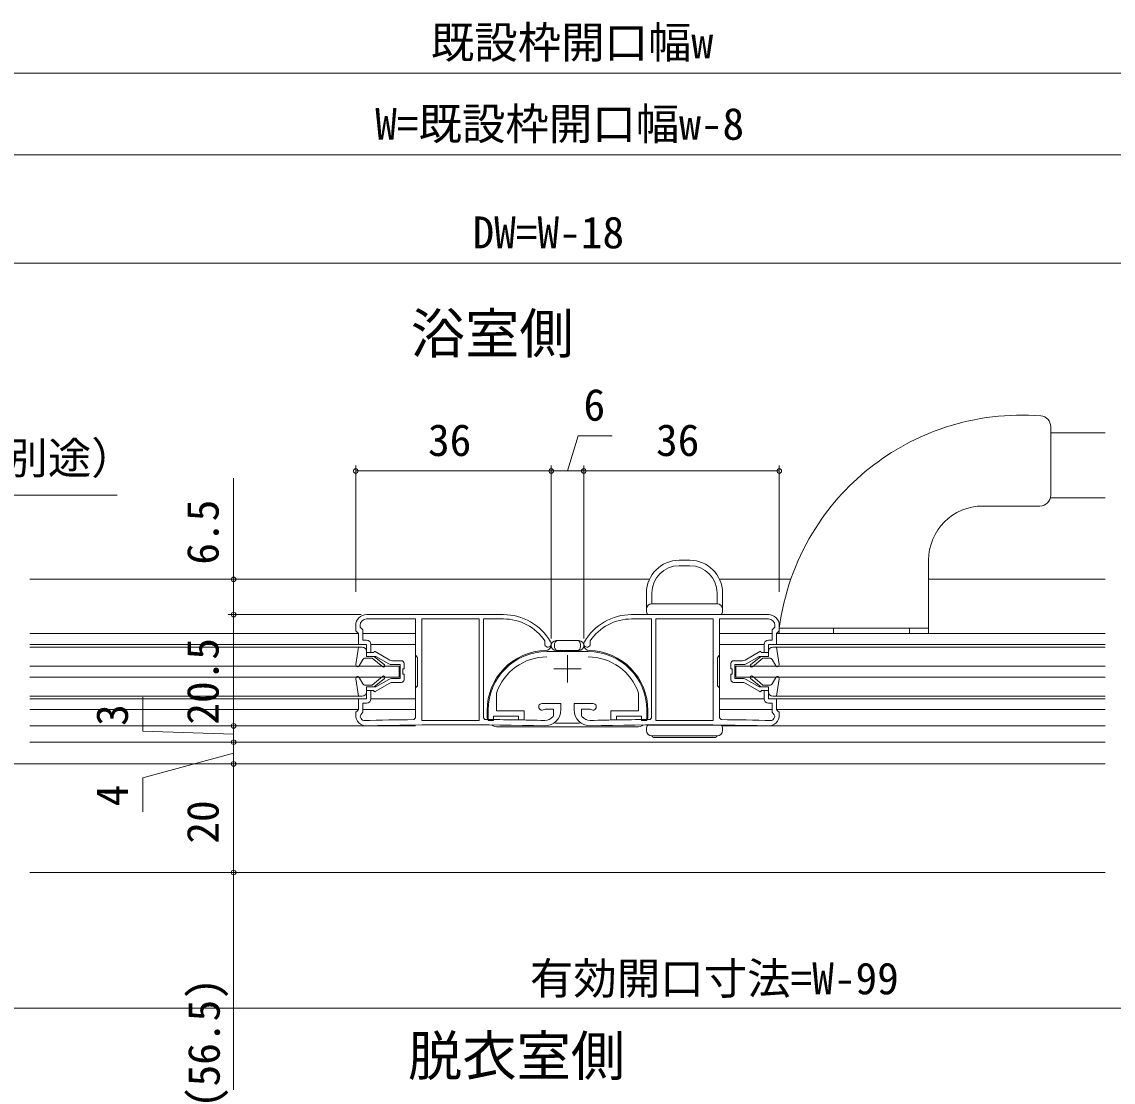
# Model space of a CAD drawing. Units: millimetres, scale not verified. Extents: x -495 to 495, y -800 to 801.
# Drawn here: x 87.6 to 288.6, y -655.6 to -460.3 of the extents above; entities that cross this region are included whole.
import ezdxf
from ezdxf.enums import TextEntityAlignment as Align

# ---------------------------------------------------------------- set-up
doc = ezdxf.new("R2010")
doc.units = ezdxf.units.MM
doc.header["$LTSCALE"] = 4
for name, color, linetype, lineweight in [('0-1_USER1', 3, 'Continuous', 9), ('0-3_YKK_11', 4, 'Continuous', 9), ('0-4_YKK_12', 2, 'Continuous', 9), ('0-6_YKK_D', 6, 'Continuous', 9), ('0-9_YSS_KE', 7, 'Continuous', 9)]:
    doc.layers.add(name, color=color, linetype=linetype, lineweight=lineweight)
doc.styles.add('ＭＳ ゴシック', font='')
doc.styles.get('ＭＳ ゴシック').set_extended_font_data('MS Gothic')

msp = doc.modelspace()

# ---------------------------------------------------------------- linework, layer by layer
at = {"layer": '0-3_YKK_11'}
for p, q in [((277.059, -547.487), (277.059, -534.88)), ((275.059, -549.487), (264.559, -549.487)), ((210.609, -559.487), (208.609, -559.487)), ((210.609, -560.487), (208.609, -560.487)), ((254.559, -559.487), (254.559, -572.987)), ((202.609, -565.487), (202.609, -568.987)), ((203.609, -565.487), (203.609, -567.487)), ((215.609, -567.487), (215.609, -565.487)), ((216.609, -565.487), (216.609, -568.987)), ((209.609, -567.487), (203.609, -567.487)), ((209.609, -567.487), (215.609, -567.487)), ((203.109, -569.487), (204.309, -569.487)), ((203.109, -569.487), (209.609, -569.487)), ((209.609, -569.487), (216.109, -569.487)), ((214.909, -569.487), (216.109, -569.487)), ((254.559, -571.987), (227.059, -571.987)), ((227.059, -572.987), (227.059, -571.987)), ((237.059, -572.987), (237.059, -571.987)), ((251.059, -572.987), (251.059, -571.987)), ((185.96, -574.287), (190.16, -574.287)), ((227.059, -572.987), (237.059, -572.987)), ((251.059, -572.987), (254.559, -572.987)), ((149.561, -575.487), (89.059, -575.487)), ((149.562, -575.487), (149.066, -578.683)), ((149.562, -575.487), (150.262, -575.487)), ((151.062, -577.187), (151.062, -576.287)), ((152.362, -576.487), (151.062, -576.487)), ((152.662, -576.313), (155.328, -577.853)), ((190.16, -576.087), (185.96, -576.087)), ((223.459, -576.314), (220.792, -577.853)), ((223.759, -576.487), (225.059, -576.487)), ((225.059, -577.187), (225.059, -576.287)), ((226.559, -575.487), (225.859, -575.487)), ((287.06, -575.487), (225.859, -575.487)), ((226.559, -575.487), (227.054, -578.683)), ((150.393, -577.737), (149.715, -578.912)), ((150.826, -577.487), (152.062, -577.487)), ((152.774, -577.187), (151.062, -577.187)), ((154.018, -579.128), (152.062, -577.487)), ((152.482, -577.187), (154.339, -578.745)), ((152.774, -577.187), (155.14, -578.553)), ((157.262, -578.687), (155.64, -578.687)), ((155.828, -577.987), (157.462, -577.987)), ((157.262, -579.987), (157.262, -578.687)), ((220.292, -577.987), (218.659, -577.987)), ((218.859, -578.687), (220.48, -578.687)), ((218.859, -579.987), (218.859, -578.687)), ((223.346, -577.187), (220.98, -578.553)), ((223.638, -577.187), (221.781, -578.745)), ((222.102, -579.128), (224.059, -577.487)), ((223.346, -577.187), (225.059, -577.187)), ((225.294, -577.487), (224.059, -577.487)), ((225.727, -577.737), (226.405, -578.912)), ((154.018, -580.845), (152.062, -582.487)), ((157.262, -579.987), (157.262, -581.287)), ((157.762, -579.987), (157.762, -579.487)), ((157.762, -579.987), (157.762, -580.487)), ((157.962, -580.487), (157.762, -580.487)), ((157.962, -581.487), (157.962, -580.487)), ((218.159, -581.487), (218.159, -580.487)), ((218.159, -580.487), (218.359, -580.487)), ((218.359, -579.987), (218.359, -579.487)), ((218.359, -579.987), (218.359, -580.487)), ((218.859, -579.987), (218.859, -581.287)), ((222.102, -580.845), (224.059, -582.487)), ((149.562, -584.487), (149.066, -581.29)), ((150.393, -582.237), (149.715, -581.062)), ((150.826, -582.487), (152.062, -582.487)), ((151.062, -582.787), (151.062, -583.687)), ((152.774, -582.787), (151.062, -582.787)), ((152.482, -582.787), (154.339, -581.228)), ((152.662, -583.66), (155.328, -582.121)), ((152.774, -582.787), (155.14, -581.421)), ((157.262, -581.287), (155.64, -581.287)), ((155.828, -581.987), (157.462, -581.987)), ((220.292, -581.987), (218.659, -581.987)), ((218.859, -581.287), (220.48, -581.287)), ((223.459, -583.66), (220.792, -582.121)), ((223.346, -582.787), (220.98, -581.421)), ((223.638, -582.787), (221.781, -581.228)), ((223.346, -582.787), (225.059, -582.787)), ((225.294, -582.487), (224.059, -582.487)), ((225.059, -582.787), (225.059, -583.687)), ((225.727, -582.237), (226.405, -581.062)), ((226.559, -584.487), (227.054, -581.291)), ((149.562, -584.487), (89.059, -584.487)), ((149.562, -584.487), (150.262, -584.487)), ((152.362, -583.487), (151.062, -583.487)), ((223.759, -583.487), (225.059, -583.487)), ((226.559, -584.487), (225.859, -584.487)), ((287.06, -584.487), (225.859, -584.487)), ((173.26, -587.162), (173.26, -588.187)), ((202.859, -587.162), (202.859, -588.187)), ((200.859, -590.187), (175.26, -590.187)), ((189.959, -589.487), (186.16, -589.487)), ((202.609, -590.837), (202.609, -590.337)), ((216.109, -589.837), (203.109, -589.837)), ((212.309, -589.837), (209.609, -589.837)), ((216.609, -590.837), (216.609, -590.337)), ((209.609, -591.837), (203.609, -591.837)), ((204.068, -592.137), (215.151, -592.137)), ((209.609, -591.837), (215.609, -591.837))]:
    msp.add_line(p, q, dxfattribs=at)
for points in [[(157.962, -578.487), (157.962, -579.487), (157.762, -579.487)], [(218.159, -578.487), (218.159, -579.487), (218.359, -579.487)]]:
    msp.add_lwpolyline(points, dxfattribs=at)
for centre, radius, start, end in [((271.689, -577.748), 45, 85.50457, 108.16065), ((275.059, -534.88), 2, 0, 85.50457), ((271.689, -577.748), 45, 108.16065, 148.84867), ((275.059, -547.487), 2, 270, 0), ((264.559, -559.487), 10, 90, 180), ((271.689, -577.748), 45, 148.84867, 172.64441), ((208.609, -565.487), 6, 90, 180), ((208.609, -565.487), 5, 90, 180), ((210.609, -565.487), 6, 0, 90), ((210.609, -565.487), 5, 0, 90), ((203.609, -568.487), 1, 90, 180), ((215.609, -568.487), 1, 0, 90), ((203.109, -568.987), 0.5, 180, 270), ((216.109, -568.987), 0.5, 270, 0), ((185.96, -575.187), 0.9, 90, 270), ((190.16, -575.187), 0.9, 270, 90), ((150.262, -576.287), 0.8, 0.00032, 90), ((152.562, -576.487), 0.2, 60.00032, 180.00032), ((184.26, -587.087), 11, 90.94264, 180.39525), ((184.062, -575.089), 1, 270.94264, 357.03198), ((192.057, -575.089), 1, 182.96779, 269.05736), ((191.86, -587.087), 11, 359.60475, 89.05736), ((223.559, -576.487), 0.2, 0, 120), ((225.859, -576.287), 0.8, 90, 180), ((149.412, -578.737), 0.35, 171.18224, 330.00032), ((150.826, -577.987), 0.5, 90, 150.00032), ((154.178, -578.937), 0.25, 230.00031, 50.00031), ((155.64, -577.687), 1, 240.00032, 270), ((155.828, -576.987), 1, 240.00032, 270), ((157.462, -578.487), 0.5, 0.00037, 90), ((218.659, -578.487), 0.5, 90, 179.99995), ((220.292, -576.987), 1, 270, 300), ((220.48, -577.687), 1, 270, 300), ((221.942, -578.937), 0.25, 130.00001, 310.00001), ((225.294, -577.987), 0.5, 30, 90), ((226.709, -578.737), 0.35, 210, 8.81808), ((149.412, -581.237), 0.35, 30.00032, 188.8184), ((154.179, -581.037), 0.25, 310.00033, 130.00033), ((221.942, -581.037), 0.25, 49.99999, 229.99999), ((226.709, -581.237), 0.35, 351.18192, 150), ((150.826, -581.987), 0.5, 210.00032, 270), ((155.64, -582.287), 1, 90, 120.00032), ((155.828, -582.987), 1, 90, 120.00032), ((157.462, -581.487), 0.5, 270, 0.00027), ((218.659, -581.487), 0.5, 180.00005, 270), ((220.292, -582.987), 1, 60, 90), ((220.48, -582.287), 1, 60, 90), ((225.294, -581.987), 0.5, 270, 330), ((150.262, -583.687), 0.8, 270, 0.00032), ((152.562, -583.487), 0.2, 180.00032, 300.00032), ((223.559, -583.487), 0.2, 240, 0), ((225.859, -583.687), 0.8, 180, 270), ((175.26, -588.187), 2, 180, 198.23589), ((200.859, -588.187), 2, 341.76411, 0), ((175.26, -588.187), 2, 234.69616, 270), ((186.16, -588.487), 1, 241.64929, 270), ((189.959, -588.487), 1, 270, 298.35065), ((200.859, -588.187), 2, 270, 305.30384), ((203.109, -590.337), 0.5, 90, 180), ((203.609, -590.837), 1, 180, 270), ((215.609, -590.837), 1, 270, 0), ((216.109, -590.337), 0.5, 0, 90), ((204.068, -591.637), 0.5, 203.57818, 270), ((215.151, -591.637), 0.5, 270, 336.42182)]:
    msp.add_arc(centre, radius, start, end, dxfattribs=at)
for centre, start_param, end_param in [((186.157, -575.187), 3.1415927, 6.2831853), ((189.963, -575.187), 6.2831853, 9.424778)]:
    msp.add_ellipse(centre, major_axis=(0, -0.9), ratio=0.577352, start_param=start_param, end_param=end_param, dxfattribs=at)
at = {"layer": '0-4_YKK_12'}
for p, q in [((287.06, -535.987), (277.059, -535.987)), ((276.996, -547.987), (287.06, -547.987)), ((203.153, -562.991), (89.059, -562.991)), ((229.177, -562.991), (216.066, -562.991)), ((287.06, -562.991), (254.559, -562.991)), ((149.56, -572.987), (89.059, -572.987)), ((287.06, -572.987), (226.559, -572.987)), ((150.76, -574.987), (89.059, -574.987)), ((160.059, -574.987), (151.86, -574.987)), ((224.259, -574.987), (216.059, -574.987)), ((287.06, -574.987), (225.359, -574.987)), ((157.059, -578.987), (89.059, -578.987)), ((157.059, -580.987), (157.059, -578.987)), ((219.059, -578.987), (219.059, -580.987)), ((287.06, -578.987), (219.059, -578.987)), ((89.059, -580.987), (157.059, -580.987)), ((219.059, -580.987), (287.06, -580.987)), ((89.059, -584.987), (149.86, -584.987)), ((151.86, -584.987), (160.059, -584.987)), ((216.059, -584.987), (224.259, -584.987)), ((226.26, -584.987), (287.06, -584.987)), ((89.059, -586.987), (149.56, -586.987)), ((150.36, -586.987), (160.059, -586.987)), ((226.559, -586.987), (287.06, -586.987)), ((89.059, -589.987), (160.059, -589.987)), ((216.466, -589.987), (287.06, -589.987)), ((89.059, -592.987), (287.06, -592.987)), ((89.059, -596.987), (287.06, -596.987)), ((89.059, -616.987), (287.06, -616.987))]:
    msp.add_line(p, q, dxfattribs=at)
for points in [[(160.059, -586.987), (160.059, -572.987), (150.36, -572.987)], [(225.759, -572.987), (216.059, -572.987), (216.059, -586.987), (225.759, -586.987)]]:
    msp.add_lwpolyline(points, dxfattribs=at)
at = {"layer": '0-6_YKK_D'}
for p, q in [((-14.941, -469.79), (391.057, -469.786)), ((-10.94, -484.79), (387.057, -484.786)), ((-1.94, -504.787), (378.058, -504.787)), ((149.06, -565.287), (149.06, -542.037)), ((185.059, -573.887), (185.059, -542.037)), ((185.06, -573.887), (185.06, -542.037)), ((191.059, -573.887), (191.059, -542.037)), ((191.059, -573.887), (191.059, -542.037)), ((227.059, -565.287), (227.059, -542.037)), ((185.06, -543.037), (149.06, -543.037)), ((185.059, -543.037), (191.059, -543.037)), ((191.059, -543.037), (227.059, -543.037)), ((150.06, -569.487), (125.568, -569.487)), ((150.06, -569.487), (125.568, -569.487)), ((126.568, -569.487), (126.568, -589.987)), ((128.872, -589.987), (125.568, -589.987)), ((128.872, -589.987), (125.568, -589.987)), ((126.568, -592.983), (126.568, -589.987)), ((129.342, -592.983), (125.568, -592.983)), ((129.342, -592.983), (125.568, -592.983)), ((126.568, -592.983), (126.568, -596.983)), ((83.072, -596.987), (127.568, -596.987)), ((123.447, -596.983), (127.568, -596.983)), ((126.568, -596.987), (126.568, -616.987)), ((94.086, -616.987), (127.568, -616.987)), ((124.609, -616.987), (127.568, -616.987)), ((126.568, -616.987), (126.568, -673.483)), ((373.058, -641.987), (60.056, -641.987))]:
    msp.add_line(p, q, dxfattribs=at)
for points in [[(188.059, -543.037), (190.009, -536.537), (196.276, -536.537)], [(126.568, -569.487), (126.568, -562.987), (126.568, -544.354)], [(-13.357, -606.564), (-12.289, -605.241), (34.375, -547.481), (105.142, -547.481)], [(126.568, -591.485), (109.864, -590.987), (109.864, -584.72)], [(126.568, -594.983), (109.875, -599.553), (109.875, -605.82)]]:
    msp.add_lwpolyline(points, dxfattribs=at)
for centre in [(149.06, -543.037), (185.059, -543.037), (185.06, -543.037), (191.059, -543.037), (191.059, -543.037), (227.059, -543.037), (126.568, -562.987), (126.568, -569.487), (126.568, -569.487), (126.568, -589.987), (126.568, -589.987), (126.568, -592.983), (126.568, -592.983), (126.568, -596.983), (126.568, -596.987), (126.568, -616.987), (126.568, -616.987)]:
    msp.add_circle(centre, 0.425, dxfattribs=at)
at = {"layer": '0-9_YSS_KE'}
for p, q in [((176.262, -569.487), (151.06, -569.487)), ((171.76, -588.987), (171.76, -570.287)), ((199.858, -569.487), (225.059, -569.487)), ((199.858, -569.487), (225.059, -569.487)), ((204.359, -588.987), (204.359, -570.287)), ((204.359, -588.987), (204.359, -570.287)), ((183.89, -574.345), (183.914, -574.637)), ((184.98, -574.587), (184.922, -574.487)), ((191.14, -574.587), (191.197, -574.487)), ((191.14, -574.587), (191.197, -574.487)), ((192.229, -574.345), (192.205, -574.637)), ((192.229, -574.345), (192.205, -574.637)), ((184.26, -576.287), (191.86, -576.287)), ((188.06, -576.987), (188.06, -581.987)), ((185.56, -579.487), (190.56, -579.487)), ((150.519, -589), (150.328, -588.938)), ((225.601, -589), (225.791, -588.938)), ((225.601, -589), (225.791, -588.938))]:
    msp.add_line(p, q, dxfattribs=at)
for points in [[(151.06, -570.287), (160.06, -570.287), (160.06, -576.987), (160.46, -577.387), (160.46, -582.587), (160.06, -582.987), (160.06, -588.531), (159.763, -588.831)], [(172.858, -588.809), (172.56, -588.509), (172.56, -570.287), (176.262, -570.287)], [(203.262, -588.809), (203.559, -588.509), (203.559, -570.287), (199.858, -570.287)], [(203.262, -588.809), (203.559, -588.509), (203.559, -570.287), (199.858, -570.287)], [(225.059, -570.287), (216.059, -570.287), (216.059, -576.987), (215.659, -577.387), (215.659, -582.587), (216.059, -582.987), (216.059, -588.531), (216.356, -588.831)], [(225.059, -570.287), (216.059, -570.287), (216.059, -576.987), (215.659, -577.387), (215.659, -582.587), (216.059, -582.987), (216.059, -588.531), (216.356, -588.831)], [(149.06, -571.487), (149.06, -572.487), (149.36, -572.787), (149.56, -572.987), (149.56, -574.987), (151.06, -574.987), (151.06, -576.487), (151.86, -576.487), (151.86, -574.987)], [(151.06, -574.187), (150.36, -574.187), (150.36, -572.287), (150.06, -571.987), (149.86, -571.787), (149.86, -571.487)], [(227.059, -571.487), (227.059, -572.487), (226.759, -572.787), (226.559, -572.987), (226.559, -574.987), (225.059, -574.987), (225.059, -576.487), (224.259, -576.487), (224.259, -574.987)], [(227.059, -571.487), (227.059, -572.487), (226.759, -572.787), (226.559, -572.987), (226.559, -574.987), (225.059, -574.987), (225.059, -576.487), (224.259, -576.487), (224.259, -574.987)], [(225.059, -574.187), (225.759, -574.187), (225.759, -572.287), (226.059, -571.987), (226.259, -571.787), (226.259, -571.487)], [(225.059, -574.187), (225.759, -574.187), (225.759, -572.287), (226.059, -571.987), (226.259, -571.787), (226.259, -571.487)], [(151.86, -584.987), (151.86, -583.487), (151.06, -583.487), (151.06, -584.987), (149.56, -584.987), (149.56, -586.987), (149.36, -587.187), (149.06, -587.487), (149.06, -587.986)], [(174.975, -583.95), (174.96, -584.046), (174.96, -587.187), (180.06, -587.187), (180.06, -588.887), (179.06, -588.887), (179.06, -588.187), (174.46, -588.187), (174.46, -588.987), (173.46, -588.987), (173.46, -587.087)], [(202.66, -587.087), (202.66, -588.987), (201.66, -588.987), (201.66, -588.187), (197.06, -588.187), (197.06, -588.887), (196.06, -588.887), (196.06, -587.187), (201.16, -587.187), (201.16, -584.046), (201.144, -583.95)], [(224.259, -584.987), (224.259, -583.487), (225.059, -583.487), (225.059, -584.987), (226.559, -584.987), (226.559, -586.987), (226.759, -587.187), (227.059, -587.487), (227.059, -587.986)], [(224.259, -584.987), (224.259, -583.487), (225.059, -583.487), (225.059, -584.987), (226.559, -584.987), (226.559, -586.987), (226.759, -587.187), (227.059, -587.487), (227.059, -587.986)], [(149.877, -588.187), (150.013, -587.963), (150.36, -587.487), (150.36, -585.787), (151.06, -585.787)], [(186.86, -586.986), (186.86, -585.887), (183.36, -585.887)], [(183.737, -586.954), (183.926, -586.887), (185.46, -586.887), (185.46, -588.082), (185.389, -588.276)], [(189.259, -586.986), (189.259, -585.887), (192.759, -585.887)], [(189.259, -586.986), (189.259, -585.887), (192.759, -585.887)], [(192.382, -586.954), (192.194, -586.887), (190.659, -586.887), (190.659, -588.082), (190.73, -588.276)], [(192.382, -586.954), (192.194, -586.887), (190.659, -586.887), (190.659, -588.082), (190.73, -588.276)], [(226.243, -588.187), (226.106, -587.963), (225.759, -587.487), (225.759, -585.787), (225.059, -585.787)], [(226.243, -588.187), (226.106, -587.963), (225.759, -587.487), (225.759, -585.787), (225.059, -585.787)]]:
    msp.add_lwpolyline(points, dxfattribs=at)
for points in [[(171.76, -588.987), (171.76, -570.287), (161.26, -570.287), (161.26, -588.987)], [(204.359, -588.987), (204.359, -570.287), (214.859, -570.287), (214.859, -588.987)], [(204.359, -588.987), (204.359, -570.287), (214.859, -570.287), (214.859, -588.987)]]:
    msp.add_lwpolyline(points, close=True, dxfattribs=at)
for centre, radius, start, end in [((151.06, -571.487), 2, 90.00001, 179.99999), ((151.06, -571.487), 1.2, 90.00001, 179.99999), ((176.262, -579.487), 10, 29.99999, 90.00001), ((176.262, -579.487), 9.2, 33.98204, 90.00001), ((199.858, -579.487), 10, 89.99999, 150.00001), ((199.858, -579.487), 10, 89.99999, 150.00001), ((199.858, -579.487), 9.2, 89.99999, 146.01796), ((199.858, -579.487), 9.2, 89.99999, 146.01796), ((225.059, -571.487), 2, 0.00001, 89.99999), ((225.059, -571.487), 2, 0.00001, 89.99999), ((225.059, -571.487), 1.2, 0.00001, 89.99999), ((225.059, -571.487), 1.2, 0.00001, 89.99999), ((151.06, -574.987), 0.8, 0.00001, 89.99999), ((184.46, -574.887), 0.6, 155.41037, 29.99997), ((191.659, -574.887), 0.6, 150.00003, 24.58963), ((191.659, -574.887), 0.6, 150.00003, 24.58963), ((225.059, -574.987), 0.8, 90.00001, 179.99999), ((225.059, -574.987), 0.8, 90.00001, 179.99999), ((184.26, -587.087), 10.8, 90.00001, 179.99999), ((191.86, -587.087), 10.8, 0.00001, 89.99999), ((184.26, -587.087), 9.8, 90.00001, 161.32827), ((191.86, -587.087), 9.8, 18.67173, 89.99999), ((151.06, -584.987), 0.8, 270.00001, 359.99999), ((183.36, -586.487), 0.6, 89.99998, 308.94239), ((192.759, -586.487), 0.6, 231.05761, 90.00002), ((192.759, -586.487), 0.6, 231.05761, 90.00002), ((225.059, -584.987), 0.8, 180.00001, 269.99999), ((225.059, -584.987), 0.8, 180.00001, 269.99999), ((151.06, -587.987), 2, 179.99147, 269.99145), ((151.06, -587.987), 1.2, 189.58438, 232.41487), ((167.46, -1262.284), 673.497, 90.65478, 91.44139), ((167.441, -1262.307), 673.52, 88.60315, 89.53925), ((183.86, -586.986), 3, 270.00001, 359.99999), ((183.86, -586.987), 2, 269.99999, 319.88084), ((192.259, -586.986), 3, 180.00001, 269.99999), ((192.259, -586.986), 3, 180.00001, 269.99999), ((192.259, -586.987), 2, 220.11916, 270.00001), ((192.259, -586.987), 2, 220.11916, 270.00001), ((208.678, -1262.307), 673.52, 90.46075, 91.39685), ((208.678, -1262.307), 673.52, 90.46075, 91.39685), ((208.659, -1262.284), 673.497, 88.55861, 89.34522), ((208.659, -1262.284), 673.497, 88.55861, 89.34522), ((225.059, -587.987), 2, 270.00855, 0.00853), ((225.059, -587.987), 2, 270.00855, 0.00853), ((225.059, -587.987), 1.2, 307.58513, 350.41562), ((225.059, -587.987), 1.2, 307.58513, 350.41562), ((167.478, -1262.288), 672.501, 88.60416, 91.39894), ((208.641, -1262.288), 672.501, 88.60106, 91.39584), ((208.641, -1262.288), 672.501, 88.60106, 91.39584)]:
    msp.add_arc(centre, radius, start, end, dxfattribs=at)

# ---------------------------------------------------------------- texts
at = {"layer": '0-1_USER1', "style": 'ＭＳ ゴシック'}
for s, p in [('浴室側', (159.192, -523.571)), ('脱衣室側', (158.678, -656.623))]:
    msp.add_text(s, height=7.331, dxfattribs=at).set_placement(p, align=Align.BOTTOM_LEFT)
at = {"layer": '0-6_YKK_D', "style": 'ＭＳ ゴシック'}
for s, p in [('既設枠開口幅w', (162.885, -468.788)), ('W=既設枠開口幅w-8', (152.645, -483.788)), ('DW=W-18', (170.566, -503.787)), ('6', (191.009, -535.537)), ('36', (162.367, -542.037)), ('36', (204.366, -542.037)), ('シーリング（別途）', (36.354, -545.335)), ('有効開口寸法=W-99', (181.144, -641.187))]:
    msp.add_text(s, height=5.865, dxfattribs=at).set_placement(p, align=Align.BOTTOM_LEFT)
for s, p in [('6.5', (125.568, -560.287)), ('20.5', (125.568, -589.764)), ('3', (108.864, -589.987)), ('4', (108.875, -604.82)), ('20', (125.568, -611.68)), ('(56.5)', (125.768, -660.382))]:
    msp.add_text(s, height=5.865, rotation=90, dxfattribs=at).set_placement(p, align=Align.BOTTOM_LEFT)

doc.saveas('drawing.dxf')
